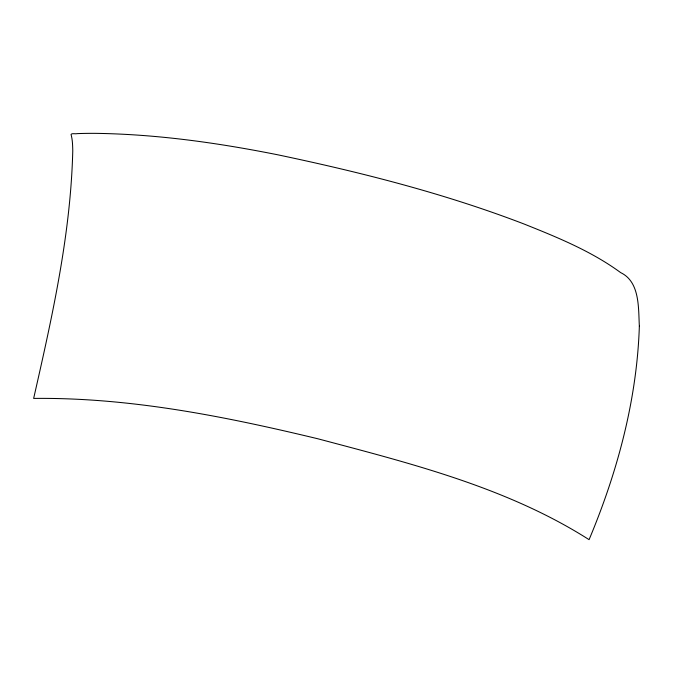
<?xml version="1.0" encoding="UTF-8"?>
<svg xmlns="http://www.w3.org/2000/svg" width="673" height="673" viewBox="0 0 673 673"><rect width="100%" height="100%" fill="white"/><g stroke="black" fill="none" stroke-linecap="round" stroke-linejoin="round"><path stroke-width="1.01" d="M639.35 326.186C636.969 399.695 617.452 472.076 589.077 539.662C507.063 487.454 410.766 463.453 317.841 438.771C224.799 416.394 129.763 397.356 33.65 398.416C52.158 316.941 70.715 234.549 72.768 150.718C72.65 145.814 72.566 140.85 71.456 136.047C69.269 132.287 75.326 134.331 77.513 133.616C83.612 133.38 89.719 133.313 95.818 133.355C157.078 134.238 218.01 142.869 278.016 154.849C361.367 172.397 444.281 193.395 523.914 223.949C557.412 237.333 591.399 251.164 620.674 272.624C640.09 281.878 638.324 308.2 639.35 326.186"/></g></svg>
